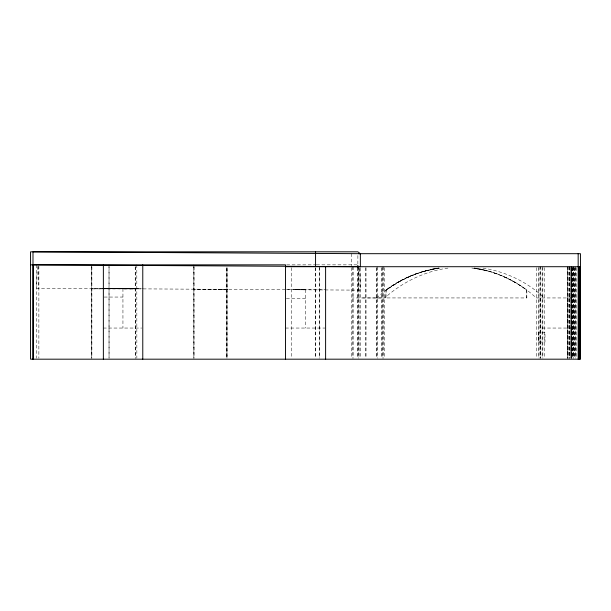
<?xml version="1.0" encoding="UTF-8"?>
<svg xmlns="http://www.w3.org/2000/svg" width="611" height="611" viewBox="0 0 611 611"><rect width="100%" height="100%" fill="white"/><g stroke="black" fill="none" stroke-linecap="round" stroke-linejoin="round"><path stroke-width="0.46" stroke-dasharray="3.06 2.29" d="M526.766 297.947L526.766 290.133A117.679 117.663 -90 0 0 474.228 268.076A117.679 117.663 -90 0 1 526.842 290.133L526.835 297.947L385.831 297.931L386.037 290.004L389.887 287.307M385.9 297.931L386.114 290.004L401.794 280.144M376.544 297.947C394.148 282.19 416.305 271.307 439.775 268.099M397.73 282.374L410.164 276.164M401.015 280.533L409.225 276.554L418.825 272.865M414.464 274.431L427.715 270.253M423.247 271.475L436.789 268.351M432.229 269.214L438.698 268.114L436.139 268.458M447.962 268.099C424.492 271.307 402.336 282.19 384.731 297.947L352.608 297.962M113.203 288.591L103.129 288.591M286.704 264.846L316.261 264.846M316.506 264.846L357.993 264.846M104.206 288.591L143.027 288.591M102.06 288.843L91.619 288.843L135.512 288.843L103.007 288.843M227.254 289.377L193.855 289.377L227.254 289.377L218.891 289.347M286.383 289.698L325.495 289.698M104.198 297.053L122.941 297.053M571.583 297.947L536.237 297.947A116.51 116.495 -90 0 0 474.869 268.099M286.383 298.687L305.462 298.687M570.865 305.706L571.484 305.706M103.259 328.046L141.691 328.046M285.429 328.046L325.029 328.046M542.156 328.046L571.575 328.046M124.415 288.835L135.329 288.843M218.746 289.37L227.017 289.377M362.629 297.947L382.096 297.969L381.409 297.947M124.476 288.82L135.39 288.843M102.992 288.591L112.867 288.629M124.545 288.804L135.451 288.843M218.822 289.354L227.101 289.377M295.189 289.729L305.21 289.759M305.088 289.79L295.06 289.744L304.965 289.813M102.862 288.591L141.011 288.85M376.903 297.947L377.56 297.962M474.006 268.122L489.625 271.498M471.822 268.023L485.928 270.482L485.142 270.276M494.055 272.896L498.431 274.476M506.97 278.135L502.738 276.218M515.203 282.458L511.132 280.22M540.193 297.947L540.208 358.237L540.208 266.709M576.326 267.664L576.219 358.229M575.745 267.664L575.745 358.229M575.638 266.709L575.638 358.229M574.264 267.664L574.264 358.229M574.157 267.664L574.157 358.229M573.844 267.664L573.844 358.229M573.691 266.709L573.737 358.229M573.37 266.709L573.37 358.229M572.469 267.664L572.469 358.229M572.354 267.664L572.354 358.229M572.049 267.664L572.049 358.229M571.942 266.709L571.942 358.229M571.85 267.664L571.85 358.229M571.361 266.709L571.361 358.229M570.048 267.664L570.048 358.229M569.673 266.709L569.673 358.229M569.475 266.709L569.582 358.229M569.055 266.709L569.055 358.229M568.94 266.709L568.94 358.229M567.848 298.015L567.848 358.245M567.68 266.709L567.787 358.229M544.432 267.664L544.432 358.229M542.843 266.709L542.843 358.237M542.156 267.664L542.156 358.237M540.781 266.709L540.781 358.237M539.055 266.709L539.055 358.245M538.879 332.789L538.879 342.053M538.459 267.664L538.459 358.245M536.244 267.664L536.244 358.229M384.739 267.664L384.739 358.229M383.525 266.709L383.525 358.229M382.837 266.709L382.837 358.229M382.096 267.664L382.096 358.229M381.417 267.664L381.417 358.229M377.56 266.717L377.56 358.229M376.903 267.649L376.926 358.229M376.552 267.664L376.552 358.229M366.027 267.664L366.027 358.229M365.454 267.664L365.454 358.229M360.36 267.664L360.36 358.229M359.092 267.656L359.092 358.229M358.565 266.709L358.565 358.229M357.993 267.702L357.993 358.229M357.87 255.543L357.87 264.846M357.725 267.702L357.725 358.229M353.173 266.717L353.173 358.229M352.608 266.717L352.608 358.229M351.745 253.687L351.745 265.785M351.745 267.664L351.745 358.229M319.614 267.664L319.614 358.229M319.553 266.709L319.5 358.229M315.406 267.702L315.406 358.229M315.268 267.702L315.268 358.229M305.462 289.698L305.462 328.046M291.478 267.664L291.478 358.229M227.101 267.702L227.101 358.229M226.734 267.702L226.734 358.229M194.107 266.747L194.107 358.229M193.855 264.846L193.863 358.229M193.802 266.747L193.802 358.229M136.811 264.846L136.856 358.229M135.512 266.747L135.512 358.229M135.207 266.747L135.26 358.229M122.941 288.591L122.941 328.046M109.048 266.747L109.041 358.229L108.995 264.846M91.887 266.747L91.887 358.229M91.619 264.846L91.619 358.229M91.581 266.747L91.581 358.229M38.867 265.8L38.867 358.229M36.66 264.846L36.66 358.229M438.461 268.069A117.679 117.663 -90 0 0 386.037 290.004A117.679 117.663 -90 0 1 438.82 268.023M38.172 266.449A126.897 1.948 -89.7 0 1 38.867 288.27M37.561 266.449A126.897 1.948 -89.7 0 0 36.614 288.27L360.36 290.141A126.897 1.948 -89.7 0 0 359.665 268.313M358.107 290.133A126.897 1.948 -89.7 0 1 359.047 268.313M483.064 268.099A116.51 116.495 -90 0 1 544.447 297.924M571.583 266.709L571.575 358.229L571.537 266.709M544.981 332.789L538.574 332.789L538.574 342.053L544.981 342.053L544.981 332.789M571.002 358.229L571.002 266.709L570.957 358.237M567.306 358.229L567.306 266.709L567.26 358.245M226.941 358.229L226.941 267.702L226.887 358.229"/><path stroke-width="0.92" d="M315.559 266.457L315.559 251.816L357.87 251.816L360.36 253.687L360.36 266.709L32.994 264.846M358.634 253.687L580.45 253.687L580.45 359.184L30.55 359.184L30.55 251.816L315.421 251.816L315.559 253.428M30.55 264.846L285.536 264.846L285.536 359.184M285.429 266.709L580.45 266.709M360.36 253.687L32.994 251.816L32.994 359.184M579.786 266.709L579.786 359.184M579.648 266.709L579.648 359.184M579.358 266.709L579.358 359.184M579.205 266.709L579.205 359.184M578.861 266.709L578.861 359.184M578.693 266.709L578.693 359.184M578.166 253.687L578.166 359.184M357.993 265.8L357.993 267.702M357.725 265.8L357.725 267.702M325.61 266.709L325.61 359.184M142.775 264.846L142.775 359.184M103.366 264.846L103.366 359.184M33.154 264.846L33.154 359.184"/></g></svg>
